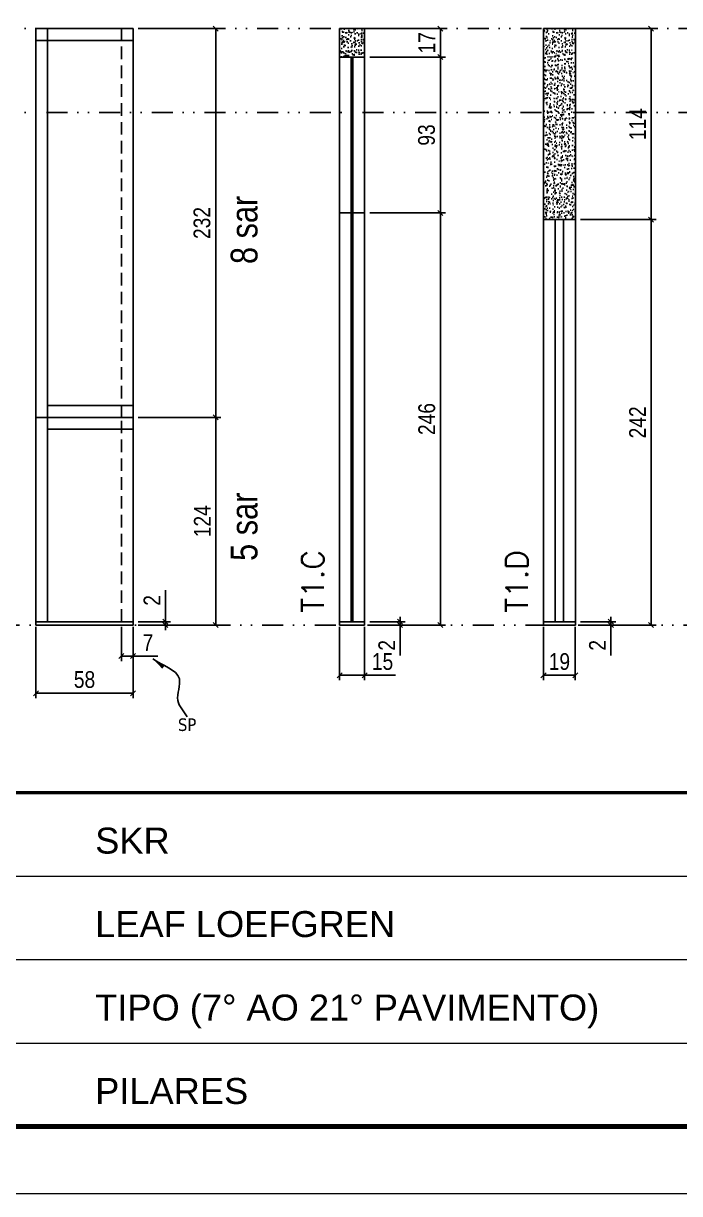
# Model space of a CAD drawing. Extents: x 14400 to 27878, y -21631 to 6985.
# Drawn here: x 18239 to 18631, y -6700 to -6001 of the extents above; entities that cross this region are included whole.
import ezdxf

# ---------------------------------------------------------------- set-up
doc = ezdxf.new("R2010")
doc.units = 0
for name, pattern in [('CONTINUO', [0]), ('DASHED', [0.75, 0.5, -0.25]), ('DIVIDE2', [0.625, 0.25, -0.125, 0, -0.125, 0, -0.125]), ('HIDDEN', [0.375, 0.25, -0.125])]:
    doc.linetypes.add(name, pattern=pattern)
for name, color, linetype in [('COTA', 241, 'Continuous'), ('NOMENCLATURA', 7, 'Continuous'), ('Nível', 160, 'Continuous'), ('Painéis', 200, 'Continuous'), ('SARR_2.2x7', 40, 'Continuous'), ('Sarrafo de Pressão', 42, 'HIDDEN'), ('texto', 7, 'Continuous')]:
    doc.layers.add(name, color=color, linetype=linetype)
for name, color, linetype, lineweight in [('Folhas', 255, 'Continuous', 9), ('SARRAFO DE PRESSAO', 251, 'DASHED', 9), ('Texto Seção', 7, 'Continuous', 15)]:
    doc.layers.add(name, color=color, linetype=linetype, lineweight=lineweight)
doc.styles.add('ARIAL', font='arial.ttf')
doc.styles.add('ARIAL_NARROW', font='ARIALN.TTF', dxfattribs={"height": 0.2})
doc.styles.add('COTA TECNICA', font='techl___.ttf', dxfattribs={"height": 10})
doc.styles.add('COTA TECNICA-50', font='techl___.ttf', dxfattribs={"height": 10})
doc.styles.add('REGUA-120', font='ROMANS.shx', dxfattribs={"height": 15})
doc.styles.get("Standard").update_dxf_attribs({"font": 'arial.ttf'})
doc.dimstyles.new('COTA PAINEL-50', dxfattribs={"dimtxt": 10, "dimasz": 3, "dimexe": 3, "dimexo": 3, "dimgap": 3, "dimtad": 1, "dimdec": 1, "dimzin": 12, "dimdsep": 46, "dimtxsty": 'COTA TECNICA-50', "dimblk1": 'OBLIQUE', "dimblk2": 'OBLIQUE', "dimsah": 1, "dimcen": 0.9, "dimclrd": 4, "dimclre": 4, "dimclrt": 240, "dimadec": 1, "dimazin": 3, "dimtfac": 1, "dimtdec": 1, "dimtmove": 0, "dimatfit": 3, "dimfxl": 1, "dimtolj": 1, "dimtzin": 12, "dimarcsym": 0})
doc.dimstyles.new('PAINEL', dxfattribs={"dimtxt": 10, "dimasz": 3, "dimexe": 3, "dimexo": 3, "dimgap": 3, "dimtad": 1, "dimdec": 1, "dimzin": 12, "dimdsep": 46, "dimtxsty": 'COTA TECNICA', "dimblk1": 'OBLIQUE', "dimblk2": 'OBLIQUE', "dimsah": 1, "dimcen": 0.9, "dimclrd": 4, "dimclre": 4, "dimclrt": 240, "dimadec": 1, "dimazin": 3, "dimtfac": 1, "dimtdec": 1, "dimtmove": 0, "dimatfit": 3, "dimfxl": 1, "dimtolj": 1, "dimtzin": 12, "dimarcsym": 0})
doc.dimstyles.get("Standard").update_dxf_attribs({"dimtxt": 0.18, "dimasz": 0.18, "dimexe": 0.18, "dimexo": 0.0625, "dimgap": 0.09, "dimtad": 0, "dimtih": 1, "dimtoh": 1, "dimdec": 4, "dimzin": 0, "dimdsep": 46, "dimtxsty": 'Standard', "dimcen": 0.09, "dimadec": 0, "dimazin": 0, "dimtfac": 1, "dimtdec": 4, "dimtofl": 0, "dimtmove": 0, "dimatfit": 3, "dimfxl": 1, "dimtolj": 1, "dimtzin": 0, "dimarcsym": 0})

# ---------------------------------------------------------------- blocks, each defined once
blk = doc.blocks.new('9999999999')
at = {"color": 30, "linetype": 'CONTINUO'}
for p, q in [((98564.56, 34379.64), (99583.98, 34379.64)), ((98564.56, 34329.83), (99487.98, 34329.83)), ((98564.56, 34280.02), (99487.98, 34280.02))]:
    blk.add_line(p, q, dxfattribs=at)
at = {"color": 30, "linetype": 'CONTINUO', "const_width": 2}
blk.add_lwpolyline([(99583.98, 34230.21), (99583.98, 34414.45, 0.414214), (99568.98, 34429.45), (98228.98, 34429.45, 0.414214), (98213.98, 34414.45), (98213.98, 34245.21, 0.414214), (98228.98, 34230.21), (99583.98, 34230.21)], format="xyb", dxfattribs=at)
at = {"layer": 'Folhas'}
blk.add_lwpolyline([(98138.98, 34190.21), (99623.98, 34190.21), (99623.98, 35240.21), (98138.98, 35240.21)], close=True, dxfattribs=at)
at = {"layer": 'Folhas', "color": 30, "const_width": 3}
blk.add_lwpolyline([(98213.98, 34230.21), (99583.98, 34230.21), (99583.98, 35200.21), (98213.98, 35200.21)], close=True, dxfattribs=at)
at = {"color": 7, "linetype": 'Continuous', "ltscale": 5, "style": 'ARIAL'}
for s, height, p in [('SKR', 15.483, (98837.68, 34393.13)), ('LEAF LOEFGREN', 15.4829, (98837.68, 34343.32)), ('TIPO (7° AO 21° PAVIMENTO)', 15.4829, (98837.68, 34293.51)), ('PILARES', 15.483, (98837.68, 34243.7))]:
    blk.add_text(s, height=height, dxfattribs=at).set_placement(p)
blk = doc.blocks.new('_Oblique')
at = {"color": 0, "linetype": 'ByBlock', "lineweight": -2}
blk.add_line((-0.5, -0.5), (0.5, 0.5), dxfattribs=at)
blk = doc.blocks.new('*D2353')
at = {"layer": 'COTA', "color": 4, "lineweight": -2, "transparency": 16777216}
for p, q in [((18246.8, -6361.32), (18246.8, -6403.99)), ((18304.8, -6361.32), (18304.8, -6403.99)), ((18304.8, -6400.99), (18246.8, -6400.99))]:
    blk.add_line(p, q, dxfattribs=at)
at = {"layer": 'Defpoints', "color": 0, "transparency": 16777216}
for p in [(18246.8, -6358.32), (18304.8, -6358.32), (18246.8, -6400.99)]:
    blk.add_point(p, dxfattribs=at)
at = {"layer": 'COTA', "color": 4, "lineweight": -2, "transparency": 16777216, "xscale": 3, "yscale": 3, "zscale": 3, "rotation": 180}
blk.add_blockref('_Oblique', (18246.8, -6400.99), dxfattribs=at)
at = {"layer": 'COTA', "color": 4, "lineweight": -2, "transparency": 16777216, "xscale": 3, "yscale": 3, "zscale": 3}
blk.add_blockref('_Oblique', (18304.8, -6400.99), dxfattribs=at)
at = {"layer": 'COTA', "color": 240, "transparency": 16777216, "insert": (18275.8, -6392.86), "char_height": 10, "attachment_point": 5, "style": 'COTA TECNICA'}
blk.add_mtext('\\A1;58', dxfattribs=at)
blk = doc.blocks.new('*D2354')
at = {"layer": 'COTA', "color": 4, "lineweight": -2, "transparency": 16777216}
for p, q in [((18297.8, -6361.32), (18297.8, -6381.83)), ((18304.8, -6363.32), (18304.8, -6381.83)), ((18297.8, -6378.83), (18304.8, -6378.83)), ((18304.8, -6378.83), (18319.53, -6378.83))]:
    blk.add_line(p, q, dxfattribs=at)
at = {"layer": 'Defpoints', "color": 0, "transparency": 16777216}
for p in [(18297.8, -6358.32), (18304.8, -6360.32), (18304.8, -6378.83)]:
    blk.add_point(p, dxfattribs=at)
at = {"layer": 'COTA', "color": 4, "lineweight": -2, "transparency": 16777216, "xscale": 3, "yscale": 3, "zscale": 3, "rotation": 180}
blk.add_blockref('_Oblique', (18297.8, -6378.83), dxfattribs=at)
at = {"layer": 'COTA', "color": 4, "lineweight": -2, "transparency": 16777216, "xscale": 3, "yscale": 3, "zscale": 3}
blk.add_blockref('_Oblique', (18304.8, -6378.83), dxfattribs=at)
at = {"layer": 'COTA', "color": 240, "transparency": 16777216, "insert": (18313.67, -6370.75), "char_height": 10, "attachment_point": 5, "style": 'COTA TECNICA-50'}
blk.add_mtext('\\A1;7', dxfattribs=at)
blk = doc.blocks.new('*D2356')
at = {"layer": 'COTA', "color": 4, "linetype": 'ByBlock', "lineweight": -2, "transparency": 16777216}
for p, q in [((18307.8, -6236.32), (18357.17, -6236.32)), ((18354.17, -6360.32), (18354.17, -6236.32)), ((18307.8, -6360.32), (18357.17, -6360.32))]:
    blk.add_line(p, q, dxfattribs=at)
at = {"layer": 'Defpoints', "color": 0, "linetype": 'ByBlock', "transparency": 16777216}
for p in [(18304.8, -6236.32), (18354.17, -6236.32), (18304.8, -6360.32)]:
    blk.add_point(p, dxfattribs=at)
at = {"layer": 'COTA', "color": 4, "linetype": 'ByBlock', "lineweight": -2, "transparency": 16777216, "xscale": 3, "yscale": 3, "zscale": 3}
for p, rotation in [((18354.17, -6236.32), 90), ((18354.17, -6360.32), 270)]:
    blk.add_blockref('_Oblique', p, dxfattribs=dict(at, rotation=rotation))
at = {"layer": 'COTA', "color": 240, "linetype": 'ByBlock', "transparency": 16777216, "insert": (18346.1, -6298.32), "char_height": 10, "attachment_point": 5, "rotation": 90, "style": 'COTA TECNICA'}
blk.add_mtext('\\A1;124', dxfattribs=at)
blk = doc.blocks.new('*D2355')
at = {"layer": 'COTA', "color": 4, "lineweight": -2, "transparency": 16777216}
for p, q in [((18324.06, -6358.32), (18324.06, -6339.51)), ((18307.8, -6358.32), (18327.06, -6358.32)), ((18307.8, -6360.32), (18327.06, -6360.32)), ((18324.06, -6360.32), (18324.06, -6358.32)), ((18324.06, -6360.32), (18324.06, -6363.32))]:
    blk.add_line(p, q, dxfattribs=at)
at = {"layer": 'Defpoints', "color": 0, "transparency": 16777216}
for p in [(18304.8, -6358.32), (18304.8, -6360.32), (18324.06, -6360.32)]:
    blk.add_point(p, dxfattribs=at)
at = {"layer": 'COTA', "color": 4, "lineweight": -2, "transparency": 16777216, "xscale": 3, "yscale": 3, "zscale": 3}
for p, rotation in [((18324.06, -6358.32), 270), ((18324.06, -6360.32), 90)]:
    blk.add_blockref('_Oblique', p, dxfattribs=dict(at, rotation=rotation))
at = {"layer": 'COTA', "color": 240, "transparency": 16777216, "insert": (18316.06, -6345.57), "char_height": 10, "attachment_point": 5, "rotation": 90, "style": 'COTA TECNICA-50'}
blk.add_mtext('\\A1;2', dxfattribs=at)
blk = doc.blocks.new('*D2357')
at = {"layer": 'COTA', "color": 4, "linetype": 'ByBlock', "lineweight": -2, "transparency": 16777216}
for p, q in [((18307.8, -6236.32), (18357.17, -6236.32)), ((18354.17, -6360.32), (18354.17, -6236.32)), ((18307.8, -6360.32), (18357.17, -6360.32))]:
    blk.add_line(p, q, dxfattribs=at)
at = {"layer": 'Defpoints', "color": 0, "linetype": 'ByBlock', "transparency": 16777216}
for p in [(18304.8, -6236.32), (18354.17, -6236.32), (18304.8, -6360.32)]:
    blk.add_point(p, dxfattribs=at)
at = {"layer": 'COTA', "color": 4, "linetype": 'ByBlock', "lineweight": -2, "transparency": 16777216, "xscale": 3, "yscale": 3, "zscale": 3}
for p, rotation in [((18354.17, -6236.32), 90), ((18354.17, -6360.32), 270)]:
    blk.add_blockref('_Oblique', p, dxfattribs=dict(at, rotation=rotation))
at = {"layer": 'COTA', "color": 240, "linetype": 'ByBlock', "transparency": 16777216, "insert": (18346.1, -6298.32), "char_height": 10, "attachment_point": 5, "rotation": 90, "style": 'COTA TECNICA'}
blk.add_mtext('\\A1;124', dxfattribs=at)
blk = doc.blocks.new('*D2358')
at = {"layer": 'COTA', "color": 4, "lineweight": -2, "transparency": 16777216}
for p, q in [((18307.8, -6004.32), (18357.17, -6004.32)), ((18354.17, -6236.32), (18354.17, -6004.32)), ((18307.8, -6236.32), (18357.17, -6236.32))]:
    blk.add_line(p, q, dxfattribs=at)
at = {"layer": 'Defpoints', "color": 0, "transparency": 16777216}
for p in [(18304.8, -6004.32), (18354.17, -6004.32), (18304.8, -6236.32)]:
    blk.add_point(p, dxfattribs=at)
at = {"layer": 'COTA', "color": 4, "lineweight": -2, "transparency": 16777216, "xscale": 3, "yscale": 3, "zscale": 3}
for p, rotation in [((18354.17, -6004.32), 90), ((18354.17, -6236.32), 270)]:
    blk.add_blockref('_Oblique', p, dxfattribs=dict(at, rotation=rotation))
at = {"layer": 'COTA', "color": 240, "transparency": 16777216, "insert": (18345.95, -6120.32), "char_height": 10, "attachment_point": 5, "rotation": 90, "style": 'COTA TECNICA'}
blk.add_mtext('\\A1;232', dxfattribs=at)
blk = doc.blocks.new('*D2360')
at = {"layer": 'COTA', "color": 4, "lineweight": -2, "transparency": 16777216}
for p, q in [((18428.03, -6361.32), (18428.03, -6393.21)), ((18443.03, -6361.32), (18443.03, -6393.21)), ((18428.03, -6390.21), (18443.03, -6390.21)), ((18443.03, -6390.21), (18461.4, -6390.21))]:
    blk.add_line(p, q, dxfattribs=at)
at = {"layer": 'Defpoints', "color": 0, "transparency": 16777216}
for p in [(18428.03, -6358.32), (18443.03, -6358.32), (18443.03, -6390.21)]:
    blk.add_point(p, dxfattribs=at)
at = {"layer": 'COTA', "color": 4, "lineweight": -2, "transparency": 16777216, "xscale": 3, "yscale": 3, "zscale": 3, "rotation": 180}
blk.add_blockref('_Oblique', (18428.03, -6390.21), dxfattribs=at)
at = {"layer": 'COTA', "color": 4, "lineweight": -2, "transparency": 16777216, "xscale": 3, "yscale": 3, "zscale": 3}
blk.add_blockref('_Oblique', (18443.03, -6390.21), dxfattribs=at)
at = {"layer": 'COTA', "color": 240, "transparency": 16777216, "insert": (18453.72, -6382.1), "char_height": 10, "attachment_point": 5, "style": 'COTA TECNICA'}
blk.add_mtext('\\A1;15', dxfattribs=at)
blk = doc.blocks.new('*D2361')
at = {"layer": 'COTA', "color": 4, "lineweight": -2, "transparency": 16777216}
for p, q in [((18464.22, -6358.32), (18464.22, -6355.32)), ((18446.03, -6358.32), (18467.22, -6358.32)), ((18446.03, -6360.32), (18467.22, -6360.32)), ((18464.22, -6358.32), (18464.22, -6360.32)), ((18464.22, -6360.32), (18464.22, -6378.43))]:
    blk.add_line(p, q, dxfattribs=at)
at = {"layer": 'Defpoints', "color": 0, "transparency": 16777216}
for p in [(18443.03, -6358.32), (18443.03, -6360.32), (18464.22, -6358.32)]:
    blk.add_point(p, dxfattribs=at)
at = {"layer": 'COTA', "color": 4, "lineweight": -2, "transparency": 16777216, "xscale": 3, "yscale": 3, "zscale": 3}
for p, rotation in [((18464.22, -6358.32), 270), ((18464.22, -6360.32), 90)]:
    blk.add_blockref('_Oblique', p, dxfattribs=dict(at, rotation=rotation))
at = {"layer": 'COTA', "color": 240, "transparency": 16777216, "insert": (18456.22, -6372.37), "char_height": 10, "attachment_point": 5, "rotation": 90, "style": 'COTA TECNICA-50'}
blk.add_mtext('\\A1;2', dxfattribs=at)
blk = doc.blocks.new('*D2362')
at = {"layer": 'COTA', "color": 4, "lineweight": -2, "transparency": 16777216}
for p, q in [((18446.03, -6114.32), (18491.24, -6114.32)), ((18488.24, -6360.32), (18488.24, -6114.32)), ((18446.03, -6360.32), (18491.24, -6360.32))]:
    blk.add_line(p, q, dxfattribs=at)
at = {"layer": 'Defpoints', "color": 0, "transparency": 16777216}
for p in [(18443.03, -6114.32), (18488.24, -6114.32), (18443.03, -6360.32)]:
    blk.add_point(p, dxfattribs=at)
at = {"layer": 'COTA', "color": 4, "lineweight": -2, "transparency": 16777216, "xscale": 3, "yscale": 3, "zscale": 3}
for p, rotation in [((18488.24, -6114.32), 90), ((18488.24, -6360.32), 270)]:
    blk.add_blockref('_Oblique', p, dxfattribs=dict(at, rotation=rotation))
at = {"layer": 'COTA', "color": 240, "transparency": 16777216, "insert": (18480.14, -6237.32), "char_height": 10, "attachment_point": 5, "rotation": 90, "style": 'COTA TECNICA-50'}
blk.add_mtext('\\A1;246', dxfattribs=at)
blk = doc.blocks.new('*D2363')
at = {"layer": 'COTA', "color": 4, "lineweight": -2, "transparency": 16777216}
for p, q in [((18446.03, -6004.32), (18491.24, -6004.32)), ((18488.24, -6021.32), (18488.24, -6004.32)), ((18446.03, -6021.32), (18491.24, -6021.32))]:
    blk.add_line(p, q, dxfattribs=at)
at = {"layer": 'Defpoints', "color": 0, "transparency": 16777216}
for p in [(18443.03, -6004.32), (18488.24, -6004.32), (18443.03, -6021.32)]:
    blk.add_point(p, dxfattribs=at)
at = {"layer": 'COTA', "color": 4, "lineweight": -2, "transparency": 16777216, "xscale": 3, "yscale": 3, "zscale": 3}
for p, rotation in [((18488.24, -6004.32), 90), ((18488.24, -6021.32), 270)]:
    blk.add_blockref('_Oblique', p, dxfattribs=dict(at, rotation=rotation))
at = {"layer": 'COTA', "color": 240, "transparency": 16777216, "insert": (18480.17, -6012.82), "char_height": 10, "attachment_point": 5, "rotation": 90, "style": 'COTA TECNICA'}
blk.add_mtext('\\A1;17', dxfattribs=at)
blk = doc.blocks.new('*D2364')
at = {"layer": 'COTA', "color": 4, "lineweight": -2, "transparency": 16777216}
for p, q in [((18549.8, -6361.32), (18549.8, -6393.21)), ((18568.8, -6361.32), (18568.8, -6393.21)), ((18549.8, -6390.21), (18568.8, -6390.21))]:
    blk.add_line(p, q, dxfattribs=at)
at = {"layer": 'Defpoints', "color": 0, "transparency": 16777216}
for p in [(18549.8, -6358.32), (18568.8, -6358.32), (18568.8, -6390.21)]:
    blk.add_point(p, dxfattribs=at)
at = {"layer": 'COTA', "color": 4, "lineweight": -2, "transparency": 16777216, "xscale": 3, "yscale": 3, "zscale": 3, "rotation": 180}
blk.add_blockref('_Oblique', (18549.8, -6390.21), dxfattribs=at)
at = {"layer": 'COTA', "color": 4, "lineweight": -2, "transparency": 16777216, "xscale": 3, "yscale": 3, "zscale": 3}
blk.add_blockref('_Oblique', (18568.8, -6390.21), dxfattribs=at)
at = {"layer": 'COTA', "color": 240, "transparency": 16777216, "insert": (18559.3, -6382.12), "char_height": 10, "attachment_point": 5, "style": 'COTA TECNICA'}
blk.add_mtext('\\A1;19', dxfattribs=at)
blk = doc.blocks.new('*D2365')
at = {"layer": 'COTA', "color": 4, "lineweight": -2, "transparency": 16777216}
for p, q in [((18590, -6358.32), (18590, -6355.32)), ((18571.8, -6358.32), (18593, -6358.32)), ((18571.8, -6360.32), (18593, -6360.32)), ((18590, -6358.32), (18590, -6360.32)), ((18590, -6360.32), (18590, -6378.43))]:
    blk.add_line(p, q, dxfattribs=at)
at = {"layer": 'Defpoints', "color": 0, "transparency": 16777216}
for p in [(18568.8, -6358.32), (18568.8, -6360.32), (18590, -6358.32)]:
    blk.add_point(p, dxfattribs=at)
at = {"layer": 'COTA', "color": 4, "lineweight": -2, "transparency": 16777216, "xscale": 3, "yscale": 3, "zscale": 3}
for p, rotation in [((18590, -6358.32), 270), ((18590, -6360.32), 90)]:
    blk.add_blockref('_Oblique', p, dxfattribs=dict(at, rotation=rotation))
at = {"layer": 'COTA', "color": 240, "transparency": 16777216, "insert": (18582, -6372.37), "char_height": 10, "attachment_point": 5, "rotation": 90, "style": 'COTA TECNICA-50'}
blk.add_mtext('\\A1;2', dxfattribs=at)
blk = doc.blocks.new('*D2366')
at = {"layer": 'COTA', "color": 4, "lineweight": -2, "transparency": 16777216}
for p, q in [((18571.8, -6118.32), (18617.01, -6118.32)), ((18614.01, -6360.32), (18614.01, -6118.32)), ((18571.8, -6360.32), (18617.01, -6360.32))]:
    blk.add_line(p, q, dxfattribs=at)
at = {"layer": 'Defpoints', "color": 0, "transparency": 16777216}
for p in [(18568.8, -6118.32), (18614.01, -6118.32), (18568.8, -6360.32)]:
    blk.add_point(p, dxfattribs=at)
at = {"layer": 'COTA', "color": 4, "lineweight": -2, "transparency": 16777216, "xscale": 3, "yscale": 3, "zscale": 3}
for p, rotation in [((18614.01, -6118.32), 90), ((18614.01, -6360.32), 270)]:
    blk.add_blockref('_Oblique', p, dxfattribs=dict(at, rotation=rotation))
at = {"layer": 'COTA', "color": 240, "transparency": 16777216, "insert": (18605.94, -6239.32), "char_height": 10, "attachment_point": 5, "rotation": 90, "style": 'COTA TECNICA-50'}
blk.add_mtext('\\A1;242', dxfattribs=at)
blk = doc.blocks.new('*D2367')
at = {"layer": 'COTA', "color": 4, "lineweight": -2, "transparency": 16777216}
for p, q in [((18571.8, -6004.32), (18617.01, -6004.32)), ((18614.01, -6118.32), (18614.01, -6004.32)), ((18571.8, -6118.32), (18617.01, -6118.32))]:
    blk.add_line(p, q, dxfattribs=at)
at = {"layer": 'Defpoints', "color": 0, "transparency": 16777216}
for p in [(18568.8, -6004.32), (18614.01, -6004.32), (18568.8, -6118.32)]:
    blk.add_point(p, dxfattribs=at)
at = {"layer": 'COTA', "color": 4, "lineweight": -2, "transparency": 16777216, "xscale": 3, "yscale": 3, "zscale": 3}
for p, rotation in [((18614.01, -6004.32), 90), ((18614.01, -6118.32), 270)]:
    blk.add_blockref('_Oblique', p, dxfattribs=dict(at, rotation=rotation))
at = {"layer": 'COTA', "color": 240, "transparency": 16777216, "insert": (18605.94, -6061.32), "char_height": 10, "attachment_point": 5, "rotation": 90, "style": 'COTA TECNICA'}
blk.add_mtext('\\A1;114', dxfattribs=at)
blk = doc.blocks.new('*D2368')
at = {"layer": 'COTA', "color": 4, "lineweight": -2, "transparency": 16777216}
for p, q in [((18446.03, -6021.32), (18491.24, -6021.32)), ((18488.24, -6114.32), (18488.24, -6021.32)), ((18446.03, -6114.32), (18491.24, -6114.32))]:
    blk.add_line(p, q, dxfattribs=at)
at = {"layer": 'Defpoints', "color": 0, "transparency": 16777216}
for p in [(18443.03, -6021.32), (18488.24, -6021.32), (18443.03, -6114.32)]:
    blk.add_point(p, dxfattribs=at)
at = {"layer": 'COTA', "color": 4, "lineweight": -2, "transparency": 16777216, "xscale": 3, "yscale": 3, "zscale": 3}
for p, rotation in [((18488.24, -6021.32), 90), ((18488.24, -6114.32), 270)]:
    blk.add_blockref('_Oblique', p, dxfattribs=dict(at, rotation=rotation))
at = {"layer": 'COTA', "color": 240, "transparency": 16777216, "insert": (18479.99, -6067.82), "char_height": 10, "attachment_point": 5, "rotation": 90, "style": 'COTA TECNICA'}
blk.add_mtext('\\A1;93', dxfattribs=at)

msp = doc.modelspace()

# ---------------------------------------------------------------- hatches: boundary and pattern name
at = {"layer": 'COTA'}
h = msp.add_hatch(dxfattribs=at)
h.set_pattern_fill('AR-CONC', color=256, scale=0.03)
h.set_pattern_definition([(50, (2971.5956, -9193.601), (5.4655401, -0.4781726), [0.5715, -6.2865]), (355, (2971.5956, -9193.601), (-1.0573026, 5.7317054), [0.4572, -5.0292175]), (100.451445, (2972.051, -9193.6407), (4.4082374, 5.2535326), [0.4857003, -5.3427073]), (46.1842, (2971.5956, -9192.077), (8.1323712, -1.2612698), [0.85725, -9.42975]), (96.63556, (2972.273, -9192.182), (7.122124, 7.4227837), [0.7285507, -8.0140682]), (351.18415, (2971.596, -9192.077), (7.122124, 7.4227837), [0.685799, -7.543792]), (21, (2972.3576, -9192.458), (4.5484317, -3.067956), [0.5715, -6.2865]), (326, (2972.3576, -9192.458), (1.8540609, 5.525639), [0.4572, -5.0292]), (71.451445, (2972.7367, -9192.7135), (6.4024926, 2.457683), [0.4857003, -5.3426981]), (37.5, (2971.5956, -9193.6009), (0.0926581, 2.53665117), [0, -4.96824, 0, -5.1054, 0, -5.04825]), (7.5, (2971.5956, -9193.6009), (2.00458988, 3.00541724), [0, -2.91084, 0, -4.85394, 0, -1.92405]), (327.5, (2969.8964, -9193.6009), (4.06771786, -0.17186232), [0, -1.905, 0, -5.9436, 0, -7.8867]), (317.5, (2969.1344, -9193.601), (4.44387544, 0.7627947), [0, -2.4765, 0, -3.94716, 0, -5.6007])])
h.paths.add_polyline_path([(18428.029, -6021.316), (18443.029, -6021.316), (18443.029, -6004.316), (18428.029, -6004.316)])
h = msp.add_hatch(dxfattribs=at)
h.set_pattern_fill('AR-CONC', color=256, scale=0.03)
h.set_pattern_definition([(50, (3097.3683, -9193.601), (5.4655401, -0.4781726), [0.5715, -6.2865]), (355, (3097.3683, -9193.601), (-1.0573026, 5.7317054), [0.4572, -5.0292175]), (100.451445, (3097.824, -9193.6407), (4.4082374, 5.2535326), [0.4857003, -5.3427073]), (46.1842, (3097.3683, -9192.077), (8.1323712, -1.2612698), [0.85725, -9.42975]), (96.63556, (3098.046, -9192.182), (7.122124, 7.4227837), [0.7285507, -8.0140682]), (351.18415, (3097.368, -9192.077), (7.122124, 7.4227837), [0.685799, -7.543792]), (21, (3098.1303, -9192.458), (4.5484317, -3.067956), [0.5715, -6.2865]), (326, (3098.1303, -9192.458), (1.8540609, 5.525639), [0.4572, -5.0292]), (71.451445, (3098.5094, -9192.7135), (6.4024926, 2.457683), [0.4857003, -5.3426981]), (37.5, (3097.3683, -9193.6009), (0.0926581, 2.53665117), [0, -4.96824, 0, -5.1054, 0, -5.04825]), (7.5, (3097.3683, -9193.6009), (2.00458988, 3.00541724), [0, -2.91084, 0, -4.85394, 0, -1.92405]), (327.5, (3095.669, -9193.6009), (4.06771786, -0.17186232), [0, -1.905, 0, -5.9436, 0, -7.8867]), (317.5, (3094.907, -9193.601), (4.44387544, 0.7627947), [0, -2.4765, 0, -3.94716, 0, -5.6007])])
h.paths.add_polyline_path([(18549.802, -6118.316), (18568.802, -6118.316), (18568.802, -6004.316), (18549.802, -6004.316)])

# ---------------------------------------------------------------- linework, layer by layer
for points in [[(18428.029, -6021.316), (18443.029, -6021.316), (18443.029, -6004.316), (18428.029, -6004.316)], [(18549.802, -6118.316), (18568.802, -6118.316), (18568.802, -6004.316), (18549.802, -6004.316)]]:
    msp.add_lwpolyline(points, close=True, dxfattribs=at)
at = {"layer": 'Nível', "color": 4, "linetype": 'DIVIDE2', "ltscale": 50}
for p, q in [((18001.451, -6004.316), (19028.467, -6004.316)), ((18001.451, -6054.316), (19028.467, -6054.316)), ((17658.467, -6360.316), (19028.467, -6360.316))]:
    msp.add_line(p, q, dxfattribs=at)
at = {"layer": 'Painéis'}
for p, q in [((18246.801, -6004.316), (18246.801, -6358.316)), ((18304.801, -6004.316), (18246.801, -6004.316)), ((18304.801, -6358.316), (18304.801, -6004.316)), ((18428.029, -6021.316), (18428.029, -6358.316)), ((18428.029, -6021.316), (18443.029, -6021.316)), ((18443.029, -6021.316), (18443.029, -6358.316)), ((18428.029, -6114.316), (18443.029, -6114.316)), ((18549.802, -6118.316), (18549.802, -6358.316)), ((18549.802, -6118.316), (18568.802, -6118.316)), ((18568.802, -6118.316), (18568.802, -6358.316)), ((18304.801, -6236.316), (18246.801, -6236.316)), ((18246.801, -6358.316), (18304.801, -6358.316)), ((18428.029, -6358.316), (18443.029, -6358.316)), ((18428.029, -6360.316), (18428.029, -6358.316)), ((18443.029, -6360.316), (18428.029, -6360.316)), ((18443.029, -6358.316), (18443.029, -6360.316)), ((18549.802, -6358.316), (18568.802, -6358.316)), ((18549.802, -6360.316), (18549.802, -6358.316)), ((18568.802, -6360.316), (18549.802, -6360.316)), ((18568.802, -6358.316), (18568.802, -6360.316))]:
    msp.add_line(p, q, dxfattribs=at)
msp.add_lwpolyline([(18304.801, -6358.316), (18246.801, -6358.316), (18246.801, -6360.316), (18304.801, -6360.316)], close=True, dxfattribs=at)
at = {"layer": 'SARR_2.2x7'}
for p, q in [((18253.801, -6236.316), (18253.801, -6004.316)), ((18304.801, -6011.316), (18246.801, -6011.316)), ((18435.029, -6021.316), (18435.029, -6114.316)), ((18436.029, -6021.316), (18436.029, -6114.316)), ((18435.029, -6114.316), (18435.029, -6358.316)), ((18436.029, -6114.316), (18436.029, -6358.316)), ((18556.802, -6118.316), (18556.802, -6358.316)), ((18561.802, -6118.316), (18561.802, -6358.316)), ((18304.801, -6229.316), (18253.801, -6229.316)), ((18253.801, -6358.316), (18253.801, -6236.316)), ((18304.801, -6243.316), (18253.801, -6243.316))]:
    msp.add_line(p, q, dxfattribs=at)
at = {"layer": 'Sarrafo de Pressão', "ltscale": 30}
for p, q in [((18297.801, -6236.316), (18297.801, -6004.316)), ((18297.801, -6358.316), (18297.801, -6236.316))]:
    msp.add_line(p, q, dxfattribs=at)

# ---------------------------------------------------------------- block references
at = {"layer": 'SARRAFO DE PRESSAO', "color": 6, "linetype": 'ByBlock'}
msp.add_blockref('9999999999', (-80555.511, -40889.804), dxfattribs=at)

# ---------------------------------------------------------------- texts
at = {"layer": 'NOMENCLATURA', "style": 'ARIAL_NARROW'}
for s, p in [('8 sar', (18379.044, -6144.82)), ('5 sar', (18379.044, -6321.992))]:
    msp.add_text(s, height=16, rotation=90, dxfattribs=at).set_placement(p)
at = {"layer": 'texto', "color": 0, "insert": (18337.049, -6419.807), "char_height": 7.5, "attachment_point": 5}
msp.add_mtext('{\\fTahoma|b0|i0|c0|p34;\\C4;SP}', dxfattribs=at)
at = {"layer": 'Texto Seção', "char_height": 13, "width": 370.6998, "attachment_point": 7, "rotation": 90, "style": 'REGUA-120'}
for s, insert in [('T1.C', (18418.579, -6352.904)), ('T1.D', (18540.352, -6352.904))]:
    msp.add_mtext(s, dxfattribs=dict(at, insert=insert))

# ---------------------------------------------------------------- dimensions: what is measured, and where the dimension line sits
at = {"layer": 'COTA'}
for base, p1, p2, dimstyle, picture, middle in [((18354.169, -6004.316), (18304.801, -6236.316), (18304.801, -6004.316), 'PAINEL', '*D2358', (18345.949, -6120.316)), ((18488.24, -6004.316), (18443.029, -6021.316), (18443.029, -6004.316), 'PAINEL', '*D2363', (18480.167, -6012.816)), ((18614.013, -6004.316), (18568.802, -6118.316), (18568.802, -6004.316), 'PAINEL', '*D2367', (18605.939, -6061.316)), ((18488.24, -6021.316), (18443.029, -6114.316), (18443.029, -6021.316), 'PAINEL', '*D2368', (18479.991, -6067.816)), ((18488.24, -6114.316), (18443.029, -6360.316), (18443.029, -6114.316), 'COTA PAINEL-50', '*D2362', (18480.138, -6237.316)), ((18614.013, -6118.316), (18568.802, -6360.316), (18568.802, -6118.316), 'COTA PAINEL-50', '*D2366', (18605.939, -6239.316))]:
    dim = msp.add_linear_dim(base=base, p1=p1, p2=p2, angle=90, dimstyle=dimstyle, dxfattribs=at)
    dim.commit()
    dim.dimension.update_dxf_attribs({"geometry": picture, "text_midpoint": middle})
at = {"layer": 'COTA', "linetype": 'ByBlock'}
for picture in ['*D2356', '*D2357']:
    dim = msp.add_aligned_dim(p1=(18304.801, -6360.316), p2=(18304.801, -6236.316), distance=-49.367, dimstyle='PAINEL', dxfattribs=at)
    dim.commit()
    dim.dimension.update_dxf_attribs({"geometry": picture, "text_midpoint": (18346.095, -6298.316)})
at = {"layer": 'COTA'}
for base, p1, p2, picture, middle in [((18324.059, -6360.316), (18304.801, -6358.316), (18304.801, -6360.316), '*D2355', (18324.059, -6345.569)), ((18464.223, -6358.316), (18443.029, -6360.316), (18443.029, -6358.316), '*D2361', (18464.223, -6372.371)), ((18589.995, -6358.316), (18568.802, -6360.316), (18568.802, -6358.316), '*D2365', (18589.995, -6372.371))]:
    dim = msp.add_linear_dim(base=base, p1=p1, p2=p2, angle=90, dimstyle='COTA PAINEL-50', dxfattribs=at)
    dim.commit()
    dim.dimension.update_dxf_attribs({"geometry": picture, "text_midpoint": middle, "dimtype": 160})
dim = msp.add_linear_dim(base=(18246.801, -6400.994), p1=(18304.801, -6358.316), p2=(18246.801, -6358.316), angle=180, dimstyle='PAINEL', override={"dimarcsym": 2}, dxfattribs=at)
dim.commit()
dim.dimension.update_dxf_attribs({"geometry": '*D2353', "text_midpoint": (18275.801, -6392.862)})
dim = msp.add_linear_dim(base=(18304.801, -6378.826), p1=(18297.801, -6358.316), p2=(18304.801, -6360.316), dimstyle='COTA PAINEL-50', dxfattribs=at)
dim.commit()
dim.dimension.update_dxf_attribs({"geometry": '*D2354', "text_midpoint": (18313.667, -6370.753)})
for base, p1, p2, picture, middle in [((18443.029, -6390.21), (18428.029, -6358.316), (18443.029, -6358.316), '*D2360', (18453.715, -6382.1)), ((18568.802, -6390.21), (18549.802, -6358.316), (18568.802, -6358.316), '*D2364', (18559.302, -6382.122))]:
    dim = msp.add_linear_dim(base=base, p1=p1, p2=p2, dimstyle='PAINEL', override={"dimarcsym": 2}, dxfattribs=at)
    dim.commit()
    dim.dimension.update_dxf_attribs({"geometry": picture, "text_midpoint": middle})

# ---------------------------------------------------------------- leaders
at = {"layer": 'COTA', "path_type": 1}
msp.add_leader([(18316.63, -6380.496), (18332.415, -6392.332), (18331.49, -6405.338), (18337.043, -6415.12)], dimstyle='Standard', override={"dimasz": 8}, dxfattribs=at)

doc.saveas('drawing.dxf')
